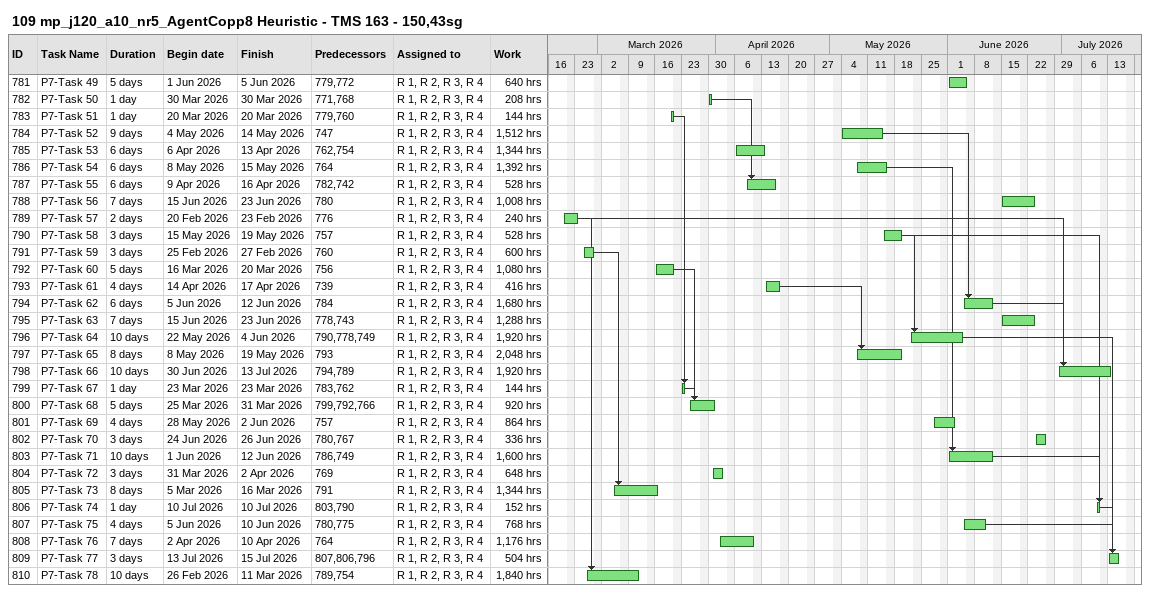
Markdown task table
109 mp_j120_a10_nr5_AgentCopp8 Heuristic - TMS 163 - 150,43sg

| ID | Task | Duration | Start | Finish | Predecessors | Resources | Work (h) |
|---|---|---|---|---|---|---|---|
| 781 | P7-Task 49 | 5d | 2026-06-01 | 2026-06-05 | 779, 772 | R 1, R 2, R 3, R 4 | 640 |
| 782 | P7-Task 50 | 1d | 2026-03-30 | 2026-03-30 | 771, 768 | R 1, R 2, R 3, R 4 | 208 |
| 783 | P7-Task 51 | 1d | 2026-03-20 | 2026-03-20 | 779, 760 | R 1, R 2, R 3, R 4 | 144 |
| 784 | P7-Task 52 | 9d | 2026-05-04 | 2026-05-14 | 747 | R 1, R 2, R 3, R 4 | 1512 |
| 785 | P7-Task 53 | 6d | 2026-04-06 | 2026-04-13 | 762, 754 | R 1, R 2, R 3, R 4 | 1344 |
| 786 | P7-Task 54 | 6d | 2026-05-08 | 2026-05-15 | 764 | R 1, R 2, R 3, R 4 | 1392 |
| 787 | P7-Task 55 | 6d | 2026-04-09 | 2026-04-16 | 782, 742 | R 1, R 2, R 3, R 4 | 528 |
| 788 | P7-Task 56 | 7d | 2026-06-15 | 2026-06-23 | 780 | R 1, R 2, R 3, R 4 | 1008 |
| 789 | P7-Task 57 | 2d | 2026-02-20 | 2026-02-23 | 776 | R 1, R 2, R 3, R 4 | 240 |
| 790 | P7-Task 58 | 3d | 2026-05-15 | 2026-05-19 | 757 | R 1, R 2, R 3, R 4 | 528 |
| 791 | P7-Task 59 | 3d | 2026-02-25 | 2026-02-27 | 760 | R 1, R 2, R 3, R 4 | 600 |
| 792 | P7-Task 60 | 5d | 2026-03-16 | 2026-03-20 | 756 | R 1, R 2, R 3, R 4 | 1080 |
| 793 | P7-Task 61 | 4d | 2026-04-14 | 2026-04-17 | 739 | R 1, R 2, R 3, R 4 | 416 |
| 794 | P7-Task 62 | 6d | 2026-06-05 | 2026-06-12 | 784 | R 1, R 2, R 3, R 4 | 1680 |
| 795 | P7-Task 63 | 7d | 2026-06-15 | 2026-06-23 | 778, 743 | R 1, R 2, R 3, R 4 | 1288 |
| 796 | P7-Task 64 | 10d | 2026-05-22 | 2026-06-04 | 790, 778, 749 | R 1, R 2, R 3, R 4 | 1920 |
| 797 | P7-Task 65 | 8d | 2026-05-08 | 2026-05-19 | 793 | R 1, R 2, R 3, R 4 | 2048 |
| 798 | P7-Task 66 | 10d | 2026-06-30 | 2026-07-13 | 794, 789 | R 1, R 2, R 3, R 4 | 1920 |
| 799 | P7-Task 67 | 1d | 2026-03-23 | 2026-03-23 | 783, 762 | R 1, R 2, R 3, R 4 | 144 |
| 800 | P7-Task 68 | 5d | 2026-03-25 | 2026-03-31 | 799, 792, 766 | R 1, R 2, R 3, R 4 | 920 |
| 801 | P7-Task 69 | 4d | 2026-05-28 | 2026-06-02 | 757 | R 1, R 2, R 3, R 4 | 864 |
| 802 | P7-Task 70 | 3d | 2026-06-24 | 2026-06-26 | 780, 767 | R 1, R 2, R 3, R 4 | 336 |
| 803 | P7-Task 71 | 10d | 2026-06-01 | 2026-06-12 | 786, 749 | R 1, R 2, R 3, R 4 | 1600 |
| 804 | P7-Task 72 | 3d | 2026-03-31 | 2026-04-02 | 769 | R 1, R 2, R 3, R 4 | 648 |
| 805 | P7-Task 73 | 8d | 2026-03-05 | 2026-03-16 | 791 | R 1, R 2, R 3, R 4 | 1344 |
| 806 | P7-Task 74 | 1d | 2026-07-10 | 2026-07-10 | 803, 790 | R 1, R 2, R 3, R 4 | 152 |
| 807 | P7-Task 75 | 4d | 2026-06-05 | 2026-06-10 | 780, 775 | R 1, R 2, R 3, R 4 | 768 |
| 808 | P7-Task 76 | 7d | 2026-04-02 | 2026-04-10 | 764 | R 1, R 2, R 3, R 4 | 1176 |
| 809 | P7-Task 77 | 3d | 2026-07-13 | 2026-07-15 | 807, 806, 796 | R 1, R 2, R 3, R 4 | 504 |
| 810 | P7-Task 78 | 10d | 2026-02-26 | 2026-03-11 | 789, 754 | R 1, R 2, R 3, R 4 | 1840 |
